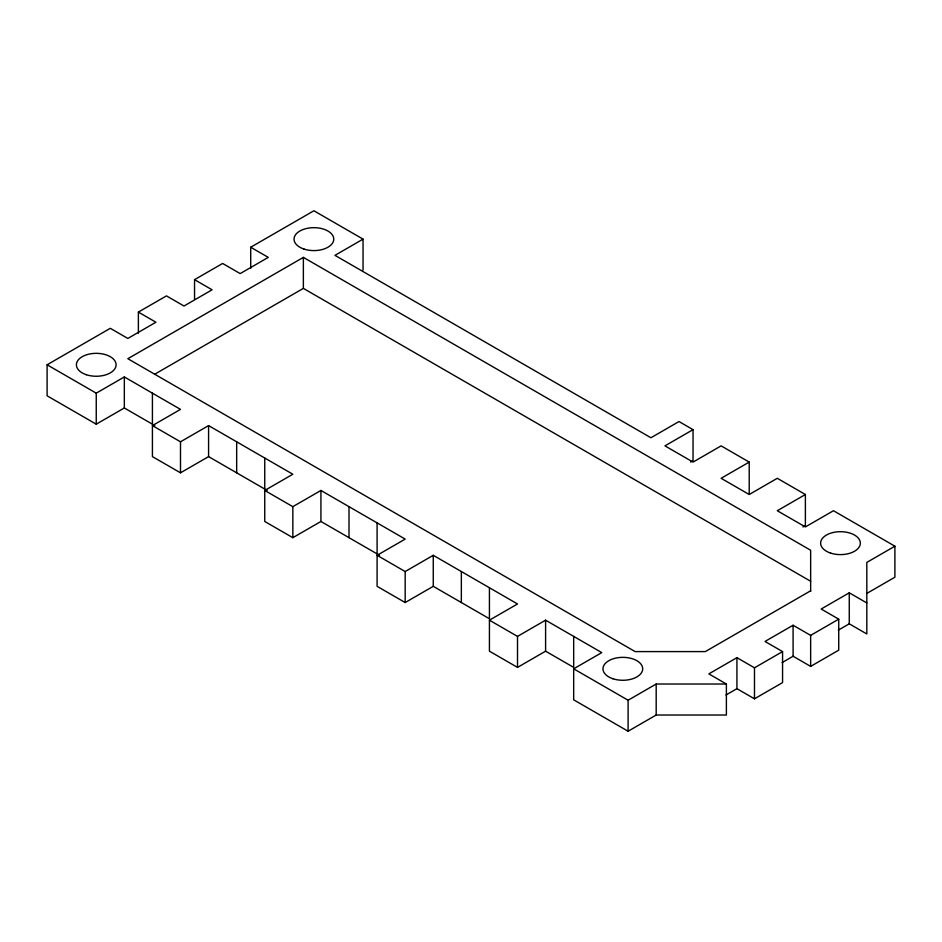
<?xml version="1.0" encoding="UTF-8"?>
<svg xmlns="http://www.w3.org/2000/svg" width="942" height="942" viewBox="0 0 942 942"><rect width="100%" height="100%" fill="white"/><g stroke="black" fill="none" stroke-linecap="round" stroke-linejoin="round"><path stroke-width="1.41" d="M154.853 425.596L124.332 407.968L96.249 424.183L47.1 395.805L47.1 364.79L110.285 328.311L127.841 338.449L155.925 322.235L138.38 312.096L138.38 333.244M138.38 312.096L166.463 295.882L184.008 306.02L212.091 289.806L194.547 279.668L194.547 299.403M194.547 279.668L222.63 263.454L240.186 273.592L268.27 257.378L250.713 247.24L250.713 268.388M250.713 247.24L313.898 210.761L363.047 239.138L363.047 270.142M810.65 591.388L810.65 550.246L303.371 257.378L127.841 358.714L635.12 651.593L705.334 651.593L810.65 590.787M47.1 364.79L96.249 393.167L124.332 376.953L180.499 409.381L152.416 425.596L152.416 456.611L180.499 472.825L208.582 456.611L267.198 490.452M363.047 239.138L334.963 255.353L650.922 437.759L679.005 421.545L693.041 429.658L693.041 460.662L690.604 462.075M154.559 374.304L303.371 288.382L810.65 581.261M152.416 425.596L180.499 441.81L208.582 425.596L292.844 474.238L264.749 490.452L264.749 521.468L292.844 537.682L320.928 521.468L379.532 555.309M264.749 490.452L292.844 506.666L320.928 490.452L405.178 539.095L377.094 555.309L377.094 586.324L405.178 602.539L433.261 586.324L489.428 618.753L489.428 587.749M377.094 555.309L405.178 571.535L433.261 555.309L517.511 603.963L489.428 620.177L489.428 651.181L517.511 667.395L545.595 651.181L573.678 667.395L573.678 636.392M693.041 429.658L664.958 445.872L693.041 462.086L721.125 445.872L749.208 462.086L749.208 493.09M749.208 462.086L721.125 478.3L749.208 494.515L777.291 478.3L805.386 494.515L805.386 525.518L802.937 526.931M489.428 620.177L517.511 636.392L545.595 620.177L601.773 652.606L573.678 668.82L573.678 699.824L628.102 731.239L656.185 715.025L726.388 715.025L726.388 684.022L708.843 673.883L736.927 657.669L754.483 667.807L782.567 651.593L782.567 682.597L754.483 698.811L736.927 688.684L725.941 695.019M805.386 494.515L777.291 510.729L805.386 526.943L833.47 510.729L894.9 546.195L894.9 577.211L866.817 593.425M573.678 668.82L628.102 700.236L656.185 684.022L726.388 684.022M894.9 546.195L866.817 562.409L866.817 633.954L849.26 623.816L838.274 630.163M782.107 662.591L793.093 656.244L810.65 666.383L838.733 650.168L838.733 619.165L810.65 635.379L793.093 625.241L765.01 641.455L782.567 651.593M866.817 602.939L849.26 592.812L821.177 609.027L838.733 619.165M849.26 592.812L849.26 623.816M810.65 635.379L810.65 666.383M793.093 625.241L793.093 656.244M754.483 667.807L754.483 698.811M736.927 657.669L736.927 688.684M656.185 684.022L656.185 715.025M628.102 700.236L628.102 731.239M545.595 620.177L545.595 651.181M517.511 636.392L517.511 667.395M461.344 571.535L461.344 602.539M433.261 555.309L433.261 586.324M405.178 571.535L405.178 602.539M377.094 522.881L377.094 553.896M349.011 506.666L349.011 537.682M320.928 490.452L320.928 521.468M303.371 257.378L303.371 288.382M292.844 506.666L292.844 537.682M264.749 458.024L264.749 489.039M236.666 441.81L236.666 472.825M208.582 425.596L208.582 456.611M180.499 441.81L180.499 472.825M152.416 393.167L152.416 424.183M124.332 376.953L124.332 407.968M96.249 393.167L96.249 424.183M303.972 249.065A19.864 11.469 0 0 0 333.762 239.138A19.864 11.469 0 0 0 303.972 229.2A19.864 11.469 0 0 0 303.972 249.065M830.561 553.084A19.864 11.469 0 0 0 860.34 543.157A19.864 11.469 0 0 0 830.561 533.219A19.864 11.469 0 0 0 830.561 553.084M612.901 678.746A19.864 11.469 0 0 0 642.691 668.82A19.864 11.469 0 0 0 612.901 658.882A19.864 11.469 0 0 0 612.901 678.746M86.323 374.728A19.864 11.469 0 0 0 116.101 364.79A19.864 11.469 0 0 0 86.323 354.863A19.864 11.469 0 0 0 86.323 374.728"/></g></svg>
